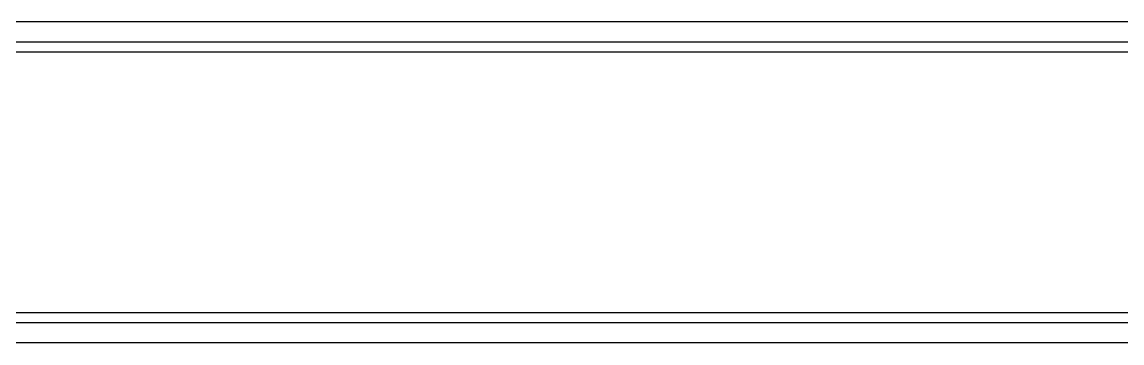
# Model space of a CAD drawing. Header units: inches. Extents: x 2 to 134, y 2 to 86.
# Drawn here: x 34.49 to 48.2, y 43.17 to 47.17 of the extents above; entities that cross this region are included whole.
import ezdxf

# ---------------------------------------------------------------- set-up
doc = ezdxf.new("R2010")
doc.units = ezdxf.units.IN
doc.header["$MEASUREMENT"] = 0

msp = doc.modelspace()

# ---------------------------------------------------------------- linework, layer by layer
at = {"layer": 'OUTLINE'}
for p, q in [((89.213, 47.167), (20.787, 47.167)), ((89.213, 47.167), (20.787, 47.167)), ((89.213, 46.917), (20.787, 46.917)), ((89.213, 46.917), (20.787, 46.917)), ((89.213, 46.792), (20.787, 46.792)), ((89.213, 46.792), (20.787, 46.792)), ((89.213, 46.792), (20.787, 46.792)), ((89.213, 46.792), (20.787, 46.792)), ((89.213, 43.542), (20.787, 43.542)), ((89.213, 43.542), (20.787, 43.542)), ((89.213, 43.542), (20.787, 43.542)), ((89.213, 43.542), (20.787, 43.542)), ((89.213, 43.417), (20.787, 43.417)), ((89.213, 43.417), (20.787, 43.417)), ((89.213, 43.167), (20.787, 43.167)), ((89.213, 43.167), (20.787, 43.167))]:
    msp.add_line(p, q, dxfattribs=at)

doc.saveas('drawing.dxf')
